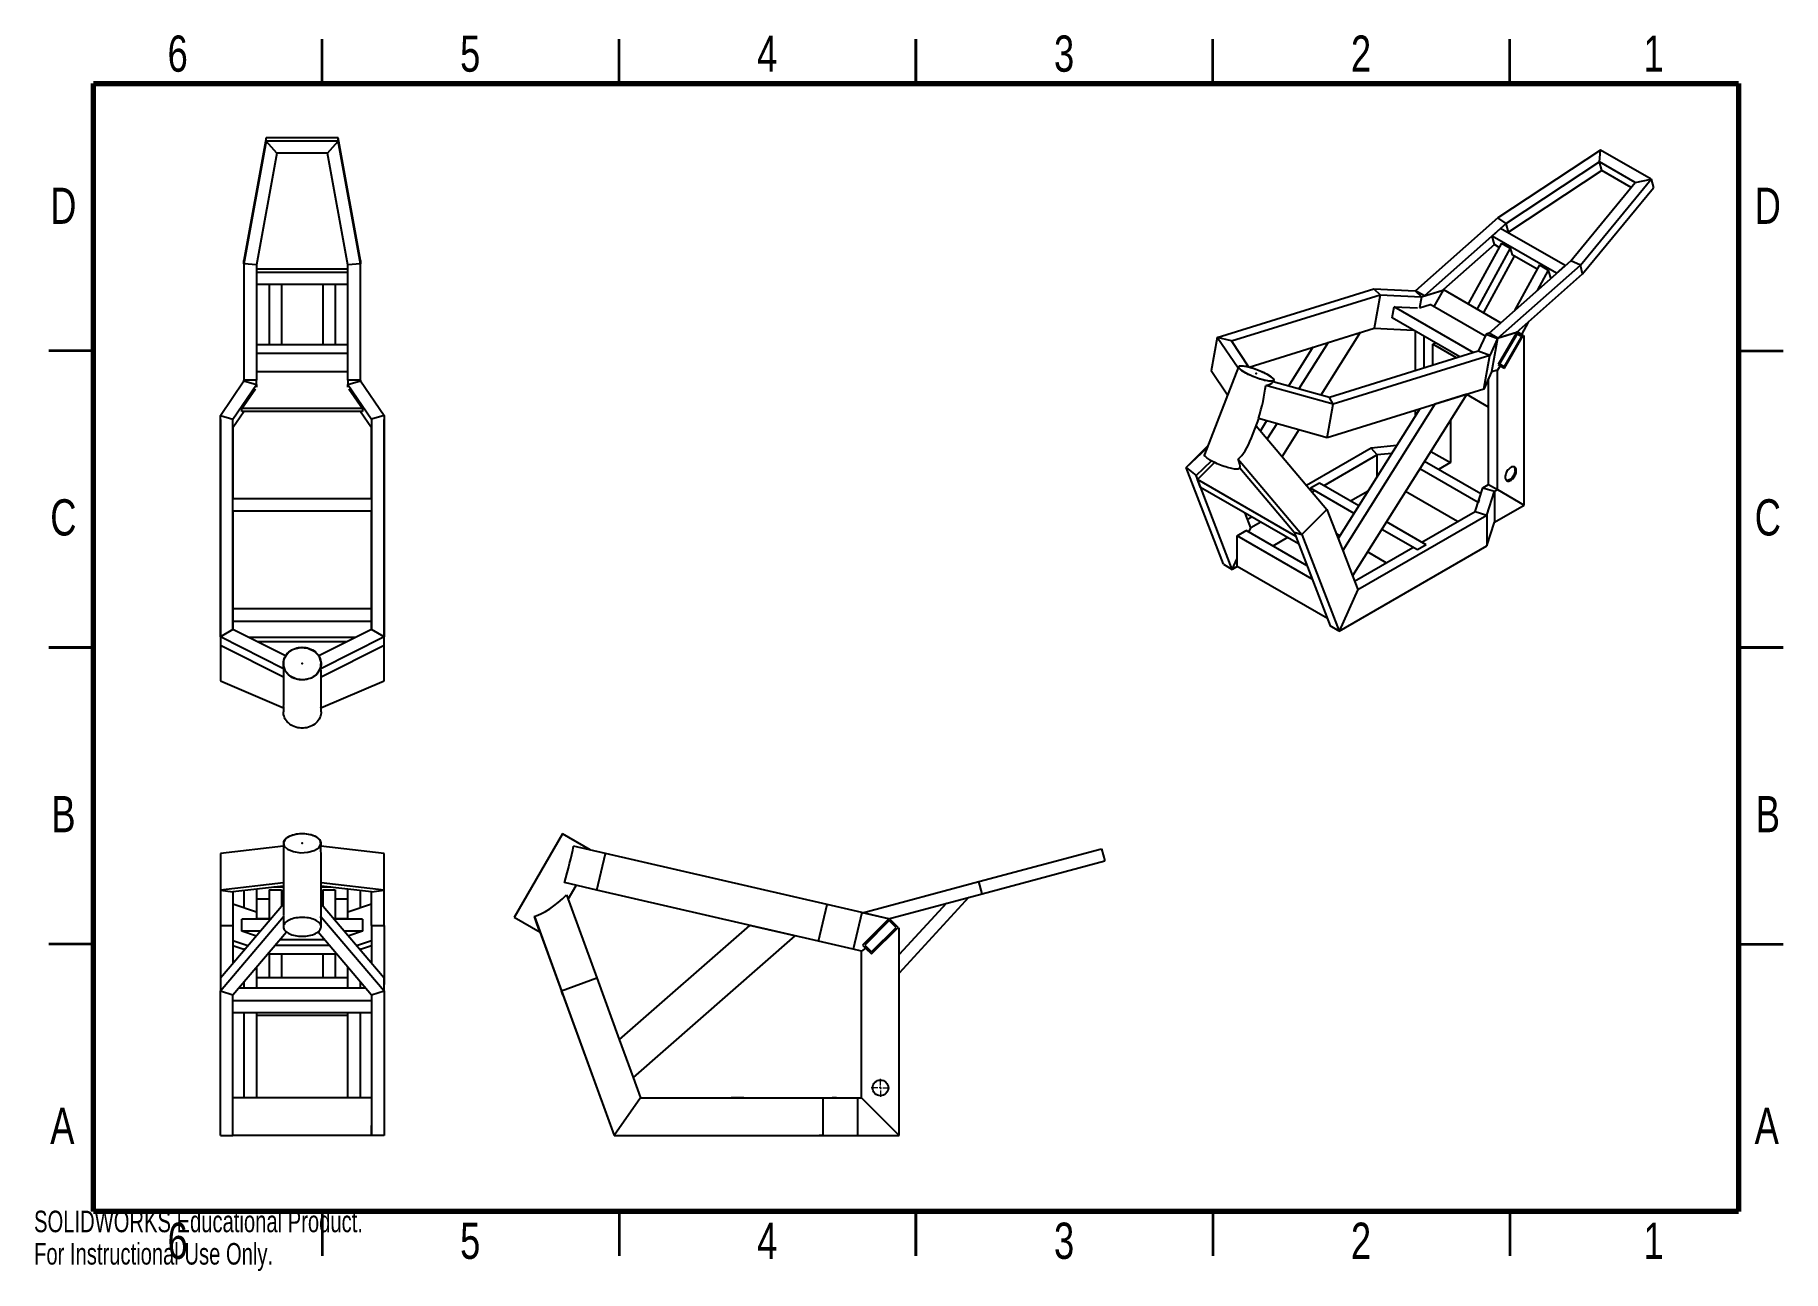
# Model space of a CAD drawing. Header units: millimetres. Extents: x 0 to 294, y 0 to 208.
import ezdxf

# ---------------------------------------------------------------- set-up
doc = ezdxf.new("R2010")
doc.units = ezdxf.units.MM
doc.header["$PDSIZE"] = -1
doc.styles.add('SLDTEXTSTYLE0', font='TXT', dxfattribs={"width": 0.75})
doc.styles.add('SLDTEXTSTYLE1', font='TXT', dxfattribs={"width": 0.7})

# ---------------------------------------------------------------- blocks, each defined once
blk = doc.blocks.new('SW_CENTERMARKSYMBOL_0')
at = {"color": 0, "linetype": 'Continuous', "lineweight": 18}
for p, q in [((-0.42, 0), (-1.53, 0)), ((0, 0), (-0.21, 0)), ((0, 0.42), (0, 1.53)), ((0, 0), (0, 0.21)), ((0, 0), (0, -0.21)), ((0, 0), (0.21, 0)), ((0.42, 0), (1.53, 0)), ((0, -0.42), (0, -1.53))]:
    blk.add_line(p, q, dxfattribs=at)

msp = doc.modelspace()

# ---------------------------------------------------------------- linework, layer by layer
at = {"color": 7, "linetype": 'Continuous', "lineweight": 35}
for p, q in [((48.5, 200), (48.5, 207.5)), ((98.5, 200), (98.5, 207.5)), ((148.5, 207.5), (148.5, 200)), ((148.5, 200), (148.5, 207.5)), ((198.5, 200), (198.5, 207.5)), ((248.5, 200), (248.5, 207.5)), ((10, 155), (2.5, 155)), ((287, 155), (294.5, 155)), ((2.5, 105), (10, 105)), ((10, 105), (2.5, 105)), ((294.5, 105), (287, 105)), ((287, 105), (294.5, 105)), ((10, 55), (2.5, 55)), ((287, 55), (294.5, 55)), ((48.5, 10), (48.5, 2.5)), ((98.5, 10), (98.5, 2.5)), ((148.5, 2.5), (148.5, 10)), ((148.5, 10), (148.5, 2.5)), ((198.5, 10), (198.5, 2.5)), ((248.5, 10), (248.5, 2.5))]:
    msp.add_line(p, q, dxfattribs=at)
at = {"color": 7, "linetype": 'Continuous', "lineweight": 70}
for p, q in [((10, 10), (10, 200)), ((10, 200), (287, 200)), ((287, 200), (287, 10)), ((287, 10), (10, 10))]:
    msp.add_line(p, q, dxfattribs=at)
at = {"color": 7, "linetype": 'Continuous', "lineweight": 25}
for p, q in [((39.11, 190.87), (35.34, 170.21)), ((39.11, 190.32), (35.34, 169.67)), ((51.19, 190.87), (39.11, 190.87)), ((39.11, 190.32), (39.11, 190.87)), ((51.19, 190.32), (39.11, 190.32)), ((40.89, 188.28), (39.11, 190.32)), ((49.41, 188.28), (51.19, 190.32)), ((51.19, 190.32), (51.19, 190.87)), ((54.96, 170.21), (51.19, 190.87)), ((54.96, 169.67), (51.19, 190.32)), ((263.77, 188.82), (246.5, 177.41)), ((263.58, 186.81), (263.77, 188.82)), ((272.31, 183.89), (263.77, 188.82)), ((40.89, 188.28), (37.46, 169.49)), ((49.41, 188.28), (40.89, 188.28)), ((52.84, 169.49), (49.41, 188.28)), ((263.58, 186.81), (247.87, 176.43)), ((269.61, 183.33), (263.58, 186.81)), ((263.97, 185.37), (263.58, 186.81)), ((263.97, 185.37), (248.26, 174.99)), ((258.75, 170.15), (269.61, 183.33)), ((260.37, 169.4), (272.31, 183.89)), ((268.92, 182.51), (263.97, 185.37)), ((269.61, 183.33), (272.31, 183.89)), ((272.31, 183.89), (272.69, 182.45)), ((260.76, 167.96), (272.69, 182.45)), ((246.5, 177.41), (232.63, 165.11)), ((247.87, 176.43), (246.5, 177.41)), ((247.87, 176.43), (234.13, 164.25)), ((246.95, 175.62), (245.5, 174.33)), ((256.38, 168.05), (245.5, 174.33)), ((245.89, 172.89), (245.5, 174.33)), ((257.82, 169.34), (246.95, 175.62)), ((248.26, 174.99), (247.87, 176.43)), ((248.26, 174.99), (248.17, 174.91)), ((245.89, 172.89), (237.34, 165.31)), ((247.08, 173.14), (241.5, 162.9)), ((248.58, 172.28), (243, 162.04)), ((249.25, 170.95), (244.06, 161.43)), ((246.69, 172.42), (245.89, 172.89)), ((247.08, 173.14), (248.58, 172.28)), ((248.58, 172.28), (248.88, 171.16)), ((253.08, 168.74), (248.88, 171.16)), ((35.34, 169.67), (35.34, 170.21)), ((37.46, 169.49), (35.34, 169.67)), ((35.34, 169.67), (35.34, 150.06)), ((37.46, 169.49), (37.46, 150.06)), ((52.84, 168.73), (37.46, 168.73)), ((37.46, 168.18), (37.46, 166.14)), ((52.84, 168.18), (37.46, 168.18)), ((54.96, 169.67), (52.84, 169.49)), ((52.84, 150.06), (52.84, 169.49)), ((52.84, 166.14), (52.84, 168.18)), ((54.96, 170.21), (54.96, 169.67)), ((54.96, 150.06), (54.96, 169.67)), ((245.01, 157.97), (258.75, 170.15)), ((246.5, 157.11), (260.37, 169.4)), ((253.47, 169.46), (249.28, 161.76)), ((249.61, 158.07), (260.76, 167.96)), ((254.97, 168.59), (253.08, 165.13)), ((253.47, 169.46), (254.97, 168.59)), ((254.97, 168.59), (255.27, 167.47)), ((256.38, 168.05), (257.82, 169.34)), ((260.37, 169.4), (258.75, 170.15)), ((260.76, 167.96), (260.37, 169.4)), ((52.84, 166.14), (37.46, 166.14)), ((39.58, 166.14), (39.58, 156.08)), ((41.69, 166.14), (41.69, 156.08)), ((48.61, 166.14), (48.61, 156.08)), ((50.73, 166.14), (50.73, 156.08)), ((199.23, 157.23), (225.62, 165.43)), ((225.62, 165.43), (226.68, 164.43)), ((225.62, 165.43), (232.55, 165.09)), ((232.55, 165.09), (232.63, 165.11)), ((232.55, 165.09), (233.61, 164.09)), ((234.13, 164.25), (232.63, 165.11)), ((233.61, 164.09), (237.28, 165.23)), ((234.13, 164.25), (237.24, 165.22)), ((237.28, 165.23), (235.68, 162.45)), ((237.32, 165.29), (237.24, 165.22)), ((237.27, 165.24), (237.28, 165.23)), ((237.33, 165.31), (246.99, 159.73)), ((255.54, 167.31), (255.27, 167.47)), ((201.62, 156.65), (226.68, 164.43)), ((226.68, 164.43), (225.67, 158.8)), ((226.68, 164.43), (233.61, 164.09)), ((228.66, 160.54), (229, 162.42)), ((242.42, 154.67), (229, 162.42)), ((229, 162.42), (232.97, 162.23)), ((233.61, 164.09), (233.27, 162.21)), ((233.27, 162.21), (235.11, 162.78)), ((244.33, 157.46), (235.11, 162.78)), ((240.09, 153.95), (228.66, 160.54)), ((251.58, 159.82), (250.45, 157.74)), ((37.46, 156.08), (52.84, 156.08)), ((199.23, 157.23), (198.22, 151.6)), ((201.62, 156.65), (199.23, 157.23)), ((202.73, 152.05), (199.23, 157.23)), ((204.57, 152.26), (201.62, 156.65)), ((204.61, 152.25), (225.67, 158.8)), ((217.88, 156.38), (212.96, 148.56)), ((223.27, 158.05), (216.65, 147.53)), ((217.88, 156.38), (223.27, 158.05)), ((225.67, 158.8), (232.25, 158.47)), ((232.53, 158.31), (232.53, 151.6)), ((234.03, 157.45), (234.03, 152.06)), ((235.52, 156.1), (235.95, 156.34)), ((239.54, 153.78), (235.52, 156.1)), ((235.52, 152.53), (235.52, 156.1)), ((244.49, 157.81), (243.17, 154.91)), ((245.01, 157.97), (244.49, 157.81)), ((244.49, 157.81), (246.43, 157.08)), ((246.5, 157.11), (245.01, 157.97)), ((246.43, 157.08), (245.11, 154.18)), ((246.43, 157.08), (245.42, 151.45)), ((249.66, 158.09), (246.43, 157.08)), ((249.61, 158.07), (246.5, 157.11)), ((249.71, 158.17), (246.53, 152.67)), ((249.66, 158.09), (246.53, 152.67)), ((249.71, 157.87), (246.78, 152.82)), ((247.59, 152.06), (250.76, 157.56)), ((247.59, 152.35), (250.51, 157.41)), ((249.64, 158.1), (249.66, 158.09)), ((250.76, 157.56), (249.71, 158.17)), ((250.51, 157.41), (249.71, 157.87)), ((249.71, 157.87), (250.51, 157.41)), ((250.76, 157.56), (250.89, 157.48)), ((250.89, 129), (250.89, 157.48)), ((37.46, 154.59), (52.84, 154.59)), ((215.34, 155.59), (211.22, 149.05)), ((243.17, 154.91), (218.12, 147.12)), ((245.11, 154.18), (218.73, 145.98)), ((245.11, 154.18), (243.17, 154.91)), ((244.1, 148.54), (245.11, 154.18)), ((52.84, 151.44), (37.46, 151.44)), ((202.83, 152.31), (197.09, 137.5)), ((200.97, 147.52), (198.22, 151.6)), ((245.42, 151.45), (244.1, 148.54)), ((244.91, 132.46), (244.91, 150.32)), ((246.4, 151.75), (245.42, 151.45)), ((246.88, 152.47), (246.4, 151.75)), ((246.4, 131.6), (246.4, 151.75)), ((246.53, 152.67), (246.88, 152.47)), ((246.53, 152.67), (247.59, 152.06)), ((246.78, 152.82), (247.59, 152.35)), ((246.88, 152.47), (247.59, 152.06)), ((31.37, 144.11), (35.34, 149.95)), ((33.48, 143.49), (37.46, 149.33)), ((35.01, 145.25), (37.28, 148.59)), ((35.34, 149.95), (35.34, 150.06)), ((37.46, 150.06), (35.34, 150.06)), ((35.34, 149.95), (37.46, 149.33)), ((37.46, 149.33), (37.46, 150.06)), ((37.46, 149.33), (37.46, 148.85)), ((52.84, 150.06), (52.84, 149.33)), ((54.96, 150.06), (52.84, 150.06)), ((52.84, 149.33), (54.96, 149.95)), ((52.84, 148.85), (52.84, 149.33)), ((52.84, 149.33), (56.82, 143.49)), ((53.02, 148.59), (55.29, 145.25)), ((54.96, 150.06), (54.96, 149.95)), ((54.96, 149.95), (58.93, 144.11)), ((218.73, 145.98), (207.39, 149.15)), ((218.12, 147.12), (208.64, 149.77)), ((208.66, 149.77), (208.75, 150.01)), ((244.1, 148.54), (217.72, 140.35)), ((241.27, 147.66), (222.01, 117.07)), ((241.27, 147.66), (235.88, 145.99)), ((244.91, 145.49), (241.24, 147.61)), ((33.48, 142.06), (35.33, 144.78)), ((35.01, 144.78), (35.01, 145.25)), ((55.29, 145.25), (35.01, 145.25)), ((55.29, 144.78), (35.01, 144.78)), ((54.97, 144.78), (56.82, 142.06)), ((55.29, 145.25), (55.29, 144.78)), ((217.72, 140.35), (218.73, 145.98)), ((218.73, 145.98), (218.12, 147.12)), ((233.34, 145.2), (219.59, 123.36)), ((235.88, 145.99), (220.36, 121.35)), ((232.53, 144.95), (232.53, 143.92)), ((31.37, 144.11), (33.48, 143.49)), ((31.37, 106.8), (31.37, 144.11)), ((31.37, 143.42), (31.37, 143.42)), ((31.37, 143.42), (31.37, 143.42)), ((31.37, 143.42), (31.37, 108.25)), ((33.48, 108.05), (33.48, 143.49)), ((33.48, 142.06), (33.48, 130.07)), ((58.93, 144.11), (56.82, 143.49)), ((56.82, 143.49), (56.82, 108.05)), ((56.82, 130.07), (56.82, 142.06)), ((58.93, 144.11), (58.93, 106.8)), ((58.93, 108.25), (58.93, 143.42)), ((58.93, 143.42), (58.93, 143.42)), ((58.93, 143.42), (58.93, 143.42)), ((204.99, 140.31), (206.25, 143.55)), ((205.78, 142.36), (217.7, 128.26)), ((217.72, 140.35), (206.16, 143.58)), ((207.54, 143.19), (206.49, 141.53)), ((209.27, 142.71), (207.66, 140.14)), ((212.96, 141.67), (210.15, 137.2)), ((238.52, 143.29), (238.52, 136.15)), ((197.65, 138.96), (193.99, 135.31)), ((193.99, 135.31), (197.52, 138.63)), ((225.12, 138.57), (214.28, 132.31)), ((229.46, 139.05), (225.12, 138.57)), ((226.16, 137.44), (225.12, 138.57)), ((195.66, 133.98), (198.27, 136.43)), ((195.92, 133.3), (198.79, 136.17)), ((202.75, 136.76), (213.48, 124.05)), ((226.16, 137.44), (217.19, 132.26)), ((228.62, 137.71), (226.16, 137.44)), ((226.16, 133.8), (226.16, 137.44)), ((243.63, 130.87), (234.14, 136.34)), ((235.22, 138.05), (238.52, 136.15)), ((238.52, 136.15), (236.5, 134.98)), ((193.99, 135.31), (195.66, 133.98)), ((200.26, 119.03), (193.99, 135.31)), ((201.75, 118.17), (195.66, 133.98)), ((212.42, 123.78), (195.92, 133.3)), ((196.43, 131.98), (195.92, 133.3)), ((203.01, 135.21), (203.03, 135.26)), ((203.03, 135.26), (212.16, 124.45)), ((216.44, 132.69), (214.94, 131.83)), ((223.06, 128.87), (216.44, 132.69)), ((243.15, 129.42), (233.35, 135.08)), ((243.97, 131.92), (244.91, 132.46)), ((244.91, 132.46), (246.4, 131.6)), ((249.4, 134.76), (249.4, 135.03)), ((56.82, 130.07), (33.48, 130.07)), ((212.93, 122.45), (196.43, 131.98)), ((222.26, 127.6), (214.94, 131.83)), ((214.94, 131.83), (214.94, 131.83)), ((215.69, 131.4), (215.26, 131.15)), ((224.64, 131.37), (221.68, 129.67)), ((239.71, 126.21), (230.95, 131.27)), ((242.66, 127.91), (243.97, 131.92)), ((243.32, 129.92), (243.15, 129.42)), ((243.97, 131.92), (245.93, 131.32)), ((244.62, 127.32), (245.93, 131.32)), ((245.93, 131.32), (246.4, 131.6)), ((245.93, 131.32), (245.93, 126.14)), ((246.4, 131.6), (250.89, 129)), ((56.82, 127.95), (33.48, 127.95)), ((33.48, 127.95), (33.48, 112.69)), ((56.82, 112.69), (56.82, 127.95)), ((204.9, 125.17), (203.95, 127.64)), ((204.08, 127.56), (204.02, 127.46)), ((205.07, 126.99), (204.35, 126.58)), ((213.48, 124.05), (217.7, 128.26)), ((217.7, 128.26), (220.36, 121.35)), ((222.89, 114.78), (244.62, 127.32)), ((233.69, 122.74), (242.66, 127.91)), ((242.66, 127.91), (244.62, 127.32)), ((243.15, 129.42), (243.15, 129.42)), ((244.62, 127.32), (244.62, 122.13)), ((245.93, 126.14), (250.89, 129)), ((202.58, 123.83), (204.08, 124.69)), ((202.58, 118.64), (202.58, 123.83)), ((215.21, 116.53), (202.58, 123.83)), ((214.36, 118.76), (204.08, 124.69)), ((204.56, 124.41), (204.9, 125.17)), ((206.56, 126.13), (204.9, 125.17)), ((212.16, 124.45), (213.48, 124.05)), ((212.16, 124.45), (218.25, 108.64)), ((213.48, 124.05), (219.75, 107.78)), ((219.87, 123.8), (219.29, 124.13)), ((232.94, 121.44), (226.94, 124.9)), ((234.43, 122.3), (227.74, 126.17)), ((244.62, 122.13), (245.93, 126.14)), ((211.05, 123.54), (208.57, 122.1)), ((219.75, 107.78), (244.62, 122.13)), ((220.36, 121.35), (220.36, 121.35)), ((220.36, 121.35), (220.36, 121.35)), ((220.36, 121.35), (222.01, 117.07)), ((220.36, 121.35), (222.01, 117.07)), ((222.35, 116.19), (232.19, 121.87)), ((227.7, 119.28), (224.55, 121.1)), ((234.43, 122.3), (232.94, 121.44)), ((232.94, 121.44), (232.94, 121.44)), ((234.43, 122.3), (234.43, 122.3)), ((200.26, 119.03), (201.75, 118.17)), ((201.75, 118.17), (202.58, 120)), ((202.58, 118.64), (201.75, 118.17)), ((217.78, 109.87), (202.58, 118.64)), ((222.01, 117.07), (222.89, 114.78)), ((222.01, 117.07), (222.01, 117.07)), ((33.48, 112.69), (33.48, 112.69)), ((33.48, 112.69), (33.48, 108.05)), ((56.82, 108.05), (56.82, 112.69)), ((56.82, 112.69), (56.82, 112.69)), ((222.89, 114.78), (219.75, 107.78)), ((31.37, 110.47), (31.37, 108.25)), ((56.82, 111.53), (33.48, 111.53)), ((56.82, 109.41), (33.48, 109.41)), ((58.93, 110.47), (58.93, 108.25)), ((31.37, 108.25), (31.37, 99.38)), ((33.48, 108.05), (31.37, 106.8)), ((31.37, 106.8), (31.37, 105.37)), ((42.02, 101.43), (31.37, 106.8)), ((42.35, 103.58), (33.48, 108.05)), ((54.12, 106.69), (36.18, 106.69)), ((52.68, 105.97), (37.62, 105.97)), ((56.82, 108.05), (47.95, 103.58)), ((58.93, 106.8), (48.28, 101.43)), ((58.93, 106.8), (56.82, 108.05)), ((58.93, 99.38), (58.93, 108.25)), ((58.93, 105.37), (58.93, 106.8)), ((219.75, 107.78), (218.25, 108.64)), ((31.37, 105.37), (31.37, 105.35)), ((41.98, 100.02), (31.37, 105.37)), ((31.4, 105.35), (31.37, 105.35)), ((31.37, 105.35), (31.37, 99.38)), ((31.37, 105.35), (31.67, 105.22)), ((58.93, 105.37), (48.33, 100.02)), ((58.63, 105.22), (58.93, 105.35)), ((58.93, 105.35), (58.9, 105.35)), ((58.93, 105.35), (58.93, 105.37)), ((58.93, 99.38), (58.93, 105.35)), ((41.98, 102.29), (41.98, 101.95)), ((41.98, 101.07), (41.98, 95.25)), ((48.33, 101.95), (48.33, 102.29)), ((48.33, 95.25), (48.33, 101.07)), ((31.37, 99.38), (41.99, 94.82)), ((48.31, 94.82), (58.93, 99.38)), ((41.98, 94.83), (41.98, 94.17)), ((48.33, 94.17), (48.33, 94.83)), ((88.96, 73.6), (80.84, 59.53)), ((93.64, 70.91), (88.96, 73.6)), ((42.02, 71.55), (31.37, 70.31)), ((41.98, 72.02), (41.98, 71.55)), ((58.93, 70.31), (48.28, 71.55)), ((48.33, 71.55), (48.33, 72.02)), ((96.22, 70.31), (90.85, 71.55)), ((159.09, 65.58), (179.74, 71.11)), ((179.74, 71.11), (180.29, 69.07)), ((31.37, 70.31), (31.37, 64.12)), ((41.98, 69.89), (41.98, 59.83)), ((48.33, 59.83), (48.33, 69.89)), ((58.93, 64.12), (58.93, 70.31)), ((94.79, 64.12), (96.22, 70.31)), ((133.54, 61.69), (96.22, 70.31)), ((159.64, 63.53), (180.29, 69.07)), ((41.98, 65.36), (31.37, 64.12)), ((41.98, 64.82), (33.48, 63.83)), ((58.93, 64.12), (48.33, 65.36)), ((56.82, 63.83), (48.33, 64.82)), ((94.79, 64.12), (89.31, 65.39)), ((89.94, 62.6), (91.29, 64.93)), ((139.48, 60.32), (159.09, 65.58)), ((159.64, 63.53), (159.09, 65.58)), ((31.37, 64.12), (33.48, 63.83)), ((31.37, 64.12), (31.37, 58.19)), ((31.37, 49.34), (41.98, 61.84)), ((33.48, 63.83), (33.48, 58.19)), ((33.48, 61.84), (37.46, 60.49)), ((35.34, 64.05), (35.34, 61.21)), ((37.46, 64.3), (37.46, 60.49)), ((39.58, 62.59), (37.46, 62.59)), ((39.58, 64.17), (41.69, 64.17)), ((39.58, 64.17), (39.58, 59.36)), ((41.98, 64.63), (40.35, 64.63)), ((41.69, 64.17), (41.69, 61.51)), ((41.98, 62.59), (41.69, 62.59)), ((49.96, 64.63), (48.33, 64.63)), ((48.61, 62.59), (48.33, 62.59)), ((48.33, 61.84), (58.93, 49.34)), ((48.61, 64.17), (48.61, 61.51)), ((48.61, 64.17), (50.73, 64.17)), ((50.73, 64.17), (50.73, 59.36)), ((52.84, 62.59), (50.73, 62.59)), ((52.84, 60.49), (52.84, 64.3)), ((52.84, 60.49), (56.82, 61.84)), ((54.96, 61.21), (54.96, 64.05)), ((56.82, 63.83), (58.93, 64.12)), ((56.82, 58.19), (56.82, 63.83)), ((58.93, 58.19), (58.93, 64.12)), ((89.66, 63.36), (94.77, 49.34)), ((132.11, 55.51), (94.79, 64.12)), ((143.87, 59.31), (159.64, 63.53)), ((157.43, 62.94), (145.69, 50.15)), ((153.62, 61.92), (145.69, 53.28)), ((31.37, 47.16), (41.99, 59.69)), ((35.01, 57.2), (35.01, 59.26)), ((39.78, 59.26), (35.01, 59.26)), ((37.46, 60.49), (37.46, 59.26)), ((37.46, 59.36), (39.87, 59.36)), ((41.98, 59.32), (41.98, 57.94)), ((48.31, 59.69), (58.93, 47.16)), ((48.33, 57.94), (48.33, 59.32)), ((50.43, 59.36), (52.84, 59.36)), ((55.29, 59.26), (50.52, 59.26)), ((52.84, 59.26), (52.84, 60.49)), ((55.29, 59.26), (55.29, 57.2)), ((85.22, 57), (80.84, 59.53)), ((84.24, 59.69), (88.8, 47.16)), ((132.11, 55.51), (133.54, 61.69)), ((139.37, 60.35), (133.54, 61.69)), ((139.37, 60.35), (137.94, 54.16)), ((143.94, 59.29), (139.37, 60.35)), ((143.87, 59.31), (139.48, 60.32)), ((144.01, 59.36), (139.52, 54.87)), ((143.94, 59.29), (139.52, 54.87)), ((144.01, 59), (139.88, 54.87)), ((145.5, 57.86), (144.01, 59.36)), ((145.14, 57.86), (144.01, 59)), ((31.37, 58.19), (33.48, 58.19)), ((31.37, 58.19), (31.37, 48.25)), ((33.48, 58.19), (33.48, 51.83)), ((33.48, 46.47), (42.49, 57.08)), ((38.04, 57.2), (35.01, 57.2)), ((37.28, 56.43), (35.01, 57.2)), ((47.82, 57.08), (56.82, 46.47)), ((55.29, 57.2), (52.27, 57.2)), ((55.29, 57.2), (53.02, 56.43)), ((56.82, 58.19), (56.82, 51.83)), ((56.82, 58.19), (58.93, 58.19)), ((58.93, 58.19), (58.93, 48.25)), ((85.18, 57.13), (89.06, 46.47)), ((120.47, 58.19), (98.54, 38.98)), ((128.1, 56.43), (100.87, 32.58)), ((128.1, 56.43), (120.47, 58.19)), ((141.01, 53.37), (145.5, 57.86)), ((141.01, 53.73), (145.14, 57.86)), ((145.5, 57.86), (145.69, 57.68)), ((145.69, 22.8), (145.69, 57.68)), ((33.48, 55.65), (36, 54.8)), ((33.48, 54.79), (35.34, 54.16)), ((35.47, 54.17), (35.34, 54.16)), ((35.34, 54.16), (35.34, 54.02)), ((39.34, 53.37), (50.96, 53.37)), ((39.58, 53.37), (39.58, 49.35)), ((40.61, 54.87), (49.69, 54.87)), ((48.93, 55.77), (41.37, 55.77)), ((41.69, 53.37), (41.69, 49.35)), ((48.61, 53.37), (48.61, 49.35)), ((50.73, 53.37), (50.73, 49.35)), ((54.3, 54.8), (56.82, 55.65)), ((54.96, 54.16), (54.83, 54.17)), ((54.96, 54.16), (56.82, 54.79)), ((54.96, 54.02), (54.96, 54.16)), ((137.94, 54.16), (132.11, 55.51)), ((139.34, 53.84), (137.94, 54.16)), ((140.01, 54.37), (139.34, 53.84)), ((139.34, 29.15), (139.34, 53.84)), ((139.52, 54.87), (140.01, 54.37)), ((139.52, 54.87), (141.01, 53.37)), ((139.88, 54.87), (141.01, 53.73)), ((140.01, 54.37), (141.01, 53.37)), ((37.46, 51.15), (37.46, 47.63)), ((52.84, 47.63), (52.84, 51.15)), ((31.37, 49.34), (31.37, 47.16)), ((31.37, 22.8), (31.37, 47.16)), ((31.37, 47.16), (33.48, 46.47)), ((55.83, 47.63), (34.47, 47.63)), ((35.34, 48.66), (35.34, 47.63)), ((52.84, 49.35), (37.46, 49.35)), ((54.96, 47.63), (54.96, 48.66)), ((56.82, 46.47), (58.93, 47.16)), ((58.93, 47.16), (58.93, 49.34)), ((58.93, 47.16), (58.93, 22.8)), ((88.8, 47.16), (94.77, 49.34)), ((88.8, 47.16), (97.67, 22.8)), ((89.06, 46.47), (88.8, 47.16)), ((94.77, 49.34), (98.54, 38.98)), ((33.48, 45.46), (33.48, 46.47)), ((33.48, 22.8), (33.48, 46.47)), ((56.82, 45.46), (33.48, 45.46)), ((56.82, 46.47), (56.82, 45.46)), ((56.82, 46.47), (56.82, 22.8)), ((89.06, 46.47), (97.67, 22.8)), ((56.82, 43.47), (33.48, 43.47)), ((33.48, 29.15), (33.48, 43.47)), ((35.34, 43.47), (35.34, 29.15)), ((37.46, 43.47), (37.46, 29.15)), ((52.84, 43), (37.46, 43)), ((52.84, 29.15), (52.84, 43.47)), ((54.96, 29.15), (54.96, 43.47)), ((56.82, 43.47), (56.82, 29.15)), ((98.54, 38.98), (100.87, 32.58)), ((100.87, 32.58), (102.12, 29.15)), ((56.82, 29.15), (33.48, 29.15)), ((33.48, 22.8), (33.48, 29.15)), ((56.82, 29.15), (56.82, 22.8)), ((102.12, 29.15), (97.67, 22.8)), ((102.12, 29.15), (132.84, 29.15)), ((117.38, 29.15), (117.38, 29.15)), ((119.49, 29.15), (117.38, 29.15)), ((119.49, 29.15), (119.49, 29.15)), ((132.28, 29.15), (138.02, 29.15)), ((132.84, 29.15), (132.84, 22.8)), ((132.84, 29.15), (138.67, 29.15)), ((134.37, 29.15), (134.37, 29.15)), ((135.1, 29.15), (134.37, 29.15)), ((138.02, 29.15), (138.67, 29.15)), ((138.67, 29.15), (138.67, 22.8)), ((138.67, 29.15), (139.34, 29.15)), ((139.34, 29.15), (145.69, 22.8)), ((33.48, 22.8), (33.48, 24.46)), ((56.82, 22.8), (56.82, 24.46)), ((31.37, 22.8), (33.48, 22.8)), ((31.37, 22.8), (33.48, 22.8)), ((31.37, 22.8), (31.37, 22.8)), ((33.48, 22.8), (33.48, 22.8)), ((35.47, 22.8), (33.48, 22.8)), ((33.48, 22.8), (33.48, 22.8)), ((56.82, 22.8), (33.48, 22.8)), ((34.97, 22.8), (34.97, 22.8)), ((55.33, 22.8), (34.97, 22.8)), ((56.82, 22.8), (54.83, 22.8)), ((55.33, 22.8), (55.33, 22.8)), ((56.82, 22.8), (56.82, 22.8)), ((58.93, 22.8), (56.82, 22.8)), ((58.93, 22.8), (56.82, 22.8)), ((56.82, 22.8), (56.82, 22.8)), ((58.93, 22.8), (58.93, 22.8)), ((97.67, 22.8), (97.67, 22.8)), ((97.67, 22.8), (132.19, 22.8)), ((97.67, 22.8), (132.84, 22.8)), ((98.83, 22.8), (99.57, 22.8)), ((98.83, 22.8), (98.83, 22.8)), ((132.84, 22.8), (132.19, 22.8)), ((132.84, 22.8), (138.67, 22.8)), ((135.75, 22.8), (136.49, 22.8)), ((136.49, 22.8), (136.49, 22.8)), ((138.67, 22.8), (145.69, 22.8))]:
    msp.add_line(p, q, dxfattribs=at)
at = {"color": 7, "linetype": 'Continuous', "lineweight": 25, "flags": 128}
for points in [[(207.74, 150.99), (207.94, 150.86), (208.13, 150.74), (208.3, 150.63), (208.44, 150.51), (208.56, 150.41), (208.65, 150.31), (208.71, 150.22), (208.75, 150.13), (208.76, 150.06), (208.74, 150), (208.7, 149.95), (208.63, 149.9), (208.53, 149.88), (208.4, 149.86), (208.26, 149.85), (208.08, 149.86), (207.89, 149.88), (207.68, 149.91), (207.45, 149.96), (207.2, 150.01), (206.94, 150.08), (206.67, 150.15), (206.4, 150.24), (206.11, 150.33), (205.83, 150.43), (205.54, 150.54), (205.25, 150.66), (204.98, 150.77), (204.7, 150.9), (204.44, 151.02), (204.19, 151.15), (203.96, 151.27), (203.74, 151.4), (203.54, 151.52), (203.37, 151.64), (203.21, 151.76), (203.08, 151.87), (202.98, 151.97), (202.9, 152.06), (202.85, 152.15), (202.82, 152.23), (202.83, 152.3), (202.86, 152.35), (202.92, 152.4), (203, 152.44), (203.12, 152.46), (203.25, 152.47), (203.41, 152.47), (203.59, 152.45), (203.8, 152.43), (204.02, 152.39), (204.26, 152.34), (204.51, 152.28), (204.78, 152.21), (205.05, 152.13), (205.33, 152.04), (205.62, 151.94), (205.9, 151.84), (206.19, 151.73), (206.47, 151.61), (206.75, 151.49), (207.01, 151.37), (207.27, 151.24), (207.51, 151.11), (207.74, 150.99)], [(203.01, 135.21), (203, 135.19), (202.95, 135.14), (202.88, 135.1), (202.78, 135.07), (202.66, 135.05), (202.51, 135.05), (202.34, 135.05), (202.15, 135.07), (201.93, 135.11), (201.7, 135.15), (201.46, 135.2), (201.2, 135.27), (200.93, 135.35), (200.65, 135.43), (200.37, 135.52), (200.08, 135.63), (199.79, 135.73), (199.51, 135.85), (199.23, 135.97), (198.96, 136.09), (198.7, 136.21), (198.45, 136.34), (198.21, 136.47), (198, 136.59), (197.8, 136.71), (197.62, 136.83), (197.47, 136.95), (197.34, 137.06), (197.23, 137.16), (197.15, 137.26), (197.1, 137.34), (197.08, 137.42), (197.08, 137.49), (197.09, 137.5)], [(249.58, 134.79), (249.57, 134.95), (249.54, 135.09), (249.49, 135.21), (249.42, 135.31), (249.33, 135.38), (249.23, 135.43), (249.11, 135.46), (248.99, 135.45), (248.86, 135.43), (248.72, 135.37), (248.58, 135.29), (248.44, 135.19), (248.31, 135.06), (248.18, 134.92), (248.06, 134.76), (247.96, 134.59), (247.87, 134.41), (247.8, 134.23), (247.75, 134.05), (247.72, 133.88), (247.71, 133.71), (247.72, 133.56), (247.75, 133.42), (247.8, 133.3), (247.87, 133.2), (247.96, 133.12), (248.06, 133.07), (248.18, 133.05), (248.31, 133.05), (248.44, 133.08), (248.58, 133.13), (248.72, 133.22), (248.86, 133.32), (248.99, 133.44), (249.11, 133.59), (249.23, 133.74), (249.33, 133.91), (249.42, 134.09), (249.49, 134.27), (249.54, 134.45), (249.57, 134.63), (249.58, 134.79)], [(249.21, 135.44), (249.24, 135.41), (249.31, 135.31), (249.36, 135.19), (249.39, 135.05), (249.4, 134.9), (249.39, 134.73), (249.36, 134.55), (249.31, 134.37), (249.24, 134.19), (249.15, 134.02), (249.05, 133.85), (248.94, 133.69), (248.81, 133.55), (248.68, 133.42), (248.54, 133.32), (248.4, 133.24), (248.26, 133.18), (248.13, 133.15), (248, 133.15), (247.9, 133.17)], [(247.93, 134.52), (248.02, 134.67), (248.05, 134.74)], [(45.15, 105.04), (45.46, 105.03), (45.76, 104.99), (46.06, 104.93), (46.35, 104.84), (46.63, 104.73), (46.89, 104.59), (47.14, 104.44), (47.37, 104.26), (47.58, 104.06), (47.76, 103.85), (47.93, 103.63), (48.06, 103.39), (48.17, 103.14), (48.25, 102.89), (48.3, 102.62), (48.32, 102.36), (48.32, 102.09), (48.28, 101.83), (48.21, 101.57), (48.12, 101.32), (48, 101.07), (47.85, 100.84), (47.67, 100.62), (47.48, 100.42), (47.26, 100.23), (47.02, 100.07), (46.76, 99.92), (46.49, 99.8), (46.2, 99.7), (45.91, 99.62), (45.61, 99.57), (45.3, 99.55), (45, 99.55), (44.69, 99.57), (44.39, 99.62), (44.1, 99.7), (43.81, 99.8), (43.54, 99.92), (43.28, 100.07), (43.05, 100.23), (42.83, 100.42), (42.63, 100.62), (42.45, 100.84), (42.3, 101.07), (42.18, 101.32), (42.09, 101.57), (42.02, 101.83), (41.98, 102.09), (41.98, 102.36), (42, 102.62), (42.05, 102.89), (42.13, 103.14), (42.24, 103.39), (42.38, 103.63), (42.54, 103.85), (42.72, 104.06), (42.93, 104.26), (43.16, 104.44), (43.41, 104.59), (43.68, 104.73), (43.95, 104.84), (44.24, 104.93), (44.54, 104.99), (44.84, 105.03), (45.15, 105.04)], [(48.33, 94.17), (48.32, 93.97), (48.28, 93.7), (48.21, 93.44), (48.12, 93.19), (48, 92.95), (47.85, 92.72), (47.67, 92.5), (47.48, 92.29), (47.26, 92.11), (47.02, 91.94), (46.76, 91.8), (46.49, 91.67), (46.2, 91.57), (45.91, 91.5), (45.61, 91.45), (45.3, 91.42), (45, 91.42), (44.69, 91.45), (44.39, 91.5), (44.1, 91.57), (43.81, 91.67), (43.54, 91.8), (43.28, 91.94), (43.05, 92.11), (42.83, 92.29), (42.63, 92.5), (42.45, 92.72), (42.3, 92.95), (42.18, 93.19), (42.09, 93.44), (42.02, 93.7), (41.98, 93.97), (41.98, 94.17)], [(48.33, 72.02), (48.32, 72.13), (48.28, 72.28), (48.21, 72.43), (48.12, 72.58), (48, 72.72), (47.85, 72.86), (47.67, 72.98), (47.48, 73.1), (47.26, 73.21), (47.02, 73.3), (46.76, 73.39), (46.49, 73.46), (46.2, 73.51), (45.91, 73.56), (45.61, 73.59), (45.3, 73.6), (45, 73.6), (44.69, 73.59), (44.39, 73.56), (44.1, 73.51), (43.81, 73.46), (43.54, 73.39), (43.28, 73.3), (43.05, 73.21), (42.83, 73.1), (42.63, 72.98), (42.45, 72.86), (42.3, 72.72), (42.18, 72.58), (42.09, 72.43), (42.02, 72.28), (41.98, 72.13), (41.98, 72.02)], [(45.15, 56.36), (45.46, 56.36), (45.76, 56.39), (46.06, 56.42), (46.35, 56.47), (46.63, 56.54), (46.89, 56.62), (47.14, 56.71), (47.37, 56.81), (47.58, 56.92), (47.76, 57.04), (47.93, 57.17), (48.06, 57.31), (48.17, 57.45), (48.25, 57.6), (48.3, 57.75), (48.32, 57.91), (48.32, 58.06), (48.28, 58.21), (48.21, 58.36), (48.12, 58.51), (48, 58.65), (47.85, 58.78), (47.67, 58.91), (47.48, 59.03), (47.26, 59.13), (47.02, 59.23), (46.76, 59.31), (46.49, 59.38), (46.2, 59.44), (45.91, 59.49), (45.61, 59.52), (45.3, 59.53), (45, 59.53), (44.69, 59.52), (44.39, 59.49), (44.1, 59.44), (43.81, 59.38), (43.54, 59.31), (43.28, 59.23), (43.05, 59.13), (42.83, 59.03), (42.63, 58.91), (42.45, 58.78), (42.3, 58.65), (42.18, 58.51), (42.09, 58.36), (42.02, 58.21), (41.98, 58.06), (41.98, 57.91), (42, 57.75), (42.05, 57.6), (42.13, 57.45), (42.24, 57.31), (42.38, 57.17), (42.54, 57.04), (42.72, 56.92), (42.93, 56.81), (43.16, 56.71), (43.41, 56.62), (43.68, 56.54), (43.95, 56.47), (44.24, 56.42), (44.54, 56.39), (44.84, 56.36), (45.15, 56.36)]]:
    msp.add_lwpolyline(points, dxfattribs=at)
at = {"color": 7, "linetype": 'Continuous', "flags": 128}
for points in [[(207.37, 149.97), (206.29, 150.27), (205.13, 150.71), (204.07, 151.21), (203.28, 151.71), (202.86, 152.12), (202.9, 152.39), (203.37, 152.47), (204.21, 152.35), (205.3, 152.05), (206.45, 151.62), (207.51, 151.11), (208.31, 150.62), (208.72, 150.2), (208.69, 149.94), (208.21, 149.86), (207.37, 149.97)], [(48.19, 101.49), (47.6, 100.54), (46.64, 99.86), (45.45, 99.55), (44.22, 99.66), (43.13, 100.17), (42.35, 101), (41.99, 102.03), (42.11, 103.1), (42.7, 104.04), (43.66, 104.72), (44.85, 105.03), (46.08, 104.92), (47.17, 104.41), (47.95, 103.58), (48.31, 102.56), (48.19, 101.49)], [(48.19, 72.48), (47.6, 73.03), (46.64, 73.42), (45.45, 73.6), (44.22, 73.54), (43.13, 73.24), (42.35, 72.76), (41.99, 72.17), (42.11, 71.55), (42.7, 71.01), (43.66, 70.62), (44.85, 70.44), (46.08, 70.5), (47.17, 70.79), (47.95, 71.27), (48.31, 71.87), (48.19, 72.48)]]:
    msp.add_lwpolyline(points, dxfattribs=at)
at = {"color": 7, "linetype": 'Continuous', "lineweight": 25}
msp.add_circle((142.51, 30.82), 1.32, dxfattribs=at)
for centre, major_axis, ratio, start_param, end_param in [((202.94, 143.8), (3.47, 10.32), 0.288273, 4.787091, 5.350639), ((205.55, 150.54), (3.2, -0.5), 0.435477, 5.392354, 6.075344), ((203.01, 143.98), (1.58, 7.65), 0.37607, 3.563648, 4.291519), ((200.61, 137.8), (-2.25, 2.8), 0.352282, 3.376989, 4.069619), ((45.15, 101.95), (0, 3.23), 0.981459, 1.570796, 1.734245), ((45.15, 98.25), (-2.89, 3.57), 0.367517, 0.262556, 0.426005), ((45.15, 101.95), (0, 3.23), 0.981459, 4.54894, 4.712389), ((45.15, 98.25), (2.89, 3.57), 0.367517, 5.85718, 6.020629), ((45.15, 98.35), (2.17, 5.51), 0.420757, 2.3239, 2.419828), ((45.15, 98.35), (-2.17, 5.51), 0.420757, 3.863357, 3.959285), ((45.15, 65.02), (-1.41, 11.64), 0.244231, 0.946369, 1.109818), ((45.15, 65.02), (1.41, 11.64), 0.244231, 5.173368, 5.336816), ((87.68, 65.02), (3.45, 11.64), 0.121141, 4.779513, 5.343061), ((87.77, 65.19), (5.26, 5.31), 0.352175, 3.685907, 4.71632), ((45.15, 65.19), (3.09, 5.61), 0.130682, 2.908506, 3.004434), ((45.15, 59.32), (0, 3.89), 0.815186, 1.474794, 1.570721), ((45.15, 65.19), (-3.09, 5.61), 0.130682, 3.278752, 3.374679), ((45.15, 59.32), (0, 3.89), 0.815186, 4.712464, 4.808392), ((84.38, 59.32), (-1.42, 3.89), 0.000021, 4.115704, 4.808334)]:
    msp.add_ellipse(centre, major_axis=major_axis, ratio=ratio, start_param=start_param, end_param=end_param, dxfattribs=at)
at = {"color": 7, "linetype": 'Continuous'}
for p in [(205.79, 151.16), (45.15, 102.29), (45.15, 72.02)]:
    msp.add_point(p, dxfattribs=at)

# ---------------------------------------------------------------- block references
at = {"color": 7, "linetype": 'Continuous', "lineweight": 0}
msp.add_blockref('SW_CENTERMARKSYMBOL_0', (142.51, 30.82), dxfattribs=at)

# ---------------------------------------------------------------- texts
at = {"color": 7, "linetype": 'Continuous', "lineweight": 0, "char_height": 6.1, "attachment_point": 2, "style": 'SLDTEXTSTYLE0'}
for s, insert in [('6', (24.19, 208.11)), ('5', (73.44, 208.11)), ('4', (123.44, 208.11)), ('3', (173.44, 208.11)), ('2', (223.44, 208.11)), ('1', (272.69, 208.11)), ('D', (4.93, 182.48)), ('D', (291.93, 182.48)), ('C', (4.94, 129.98)), ('C', (291.94, 129.98)), ('B', (4.95, 79.98)), ('B', (291.95, 79.98)), ('A', (4.76, 27.48)), ('A', (291.76, 27.48)), ('6', (24.19, 8.11)), ('5', (73.44, 8.11)), ('4', (123.44, 8.11)), ('3', (173.44, 8.11)), ('2', (223.44, 8.11)), ('1', (272.69, 8.11))]:
    msp.add_mtext(s, dxfattribs=dict(at, insert=insert))
at = {"color": 7, "linetype": 'Continuous', "char_height": 3.633, "attachment_point": 1, "style": 'SLDTEXTSTYLE1'}
for s, insert in [('SOLIDWORKS Educational Product.', (0, 10.13)), ('For Instructional Use Only.', (0, 4.68))]:
    msp.add_mtext(s, dxfattribs=dict(at, insert=insert))

doc.saveas('drawing.dxf')
